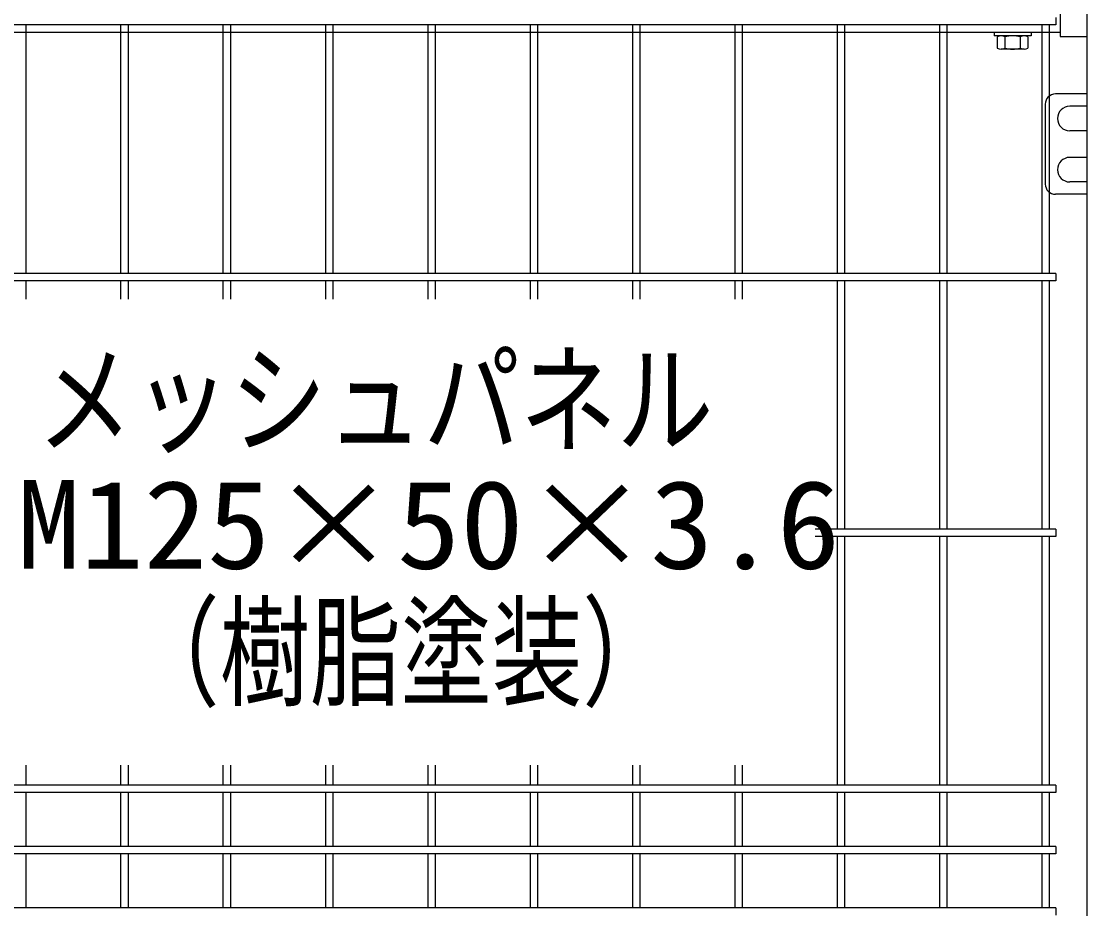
# Model space of a CAD drawing. Units: millimetres, scale not verified. Extents: x -4455 to 4455, y -3150 to 3150.
# Drawn here: x -2380 to -1859, y -374 to 60 of the extents above; entities that cross this region are included whole.
import ezdxf
from ezdxf.enums import TextEntityAlignment as Align

# ---------------------------------------------------------------- set-up
doc = ezdxf.new("R2010")
doc.units = ezdxf.units.MM
doc.header["$LTSCALE"] = 20
doc.linetypes.add('USER2', pattern=[0.375, 0.25, -0.125])
for name, color, linetype, lineweight in [('0-0_0', 3, 'USER2', 25), ('0-4_扉横枠', 7, 'Continuous', 25), ('0-7_扉縦枠', 7, 'Continuous', 25), ('0-8_丁番', 3, 'Continuous', 25), ('0-C_NER', 30, 'Continuous', 25)]:
    doc.layers.add(name, color=color, linetype=linetype, lineweight=lineweight)
doc.styles.add('ＭＳ ゴシック', font='')
doc.styles.get('ＭＳ ゴシック').set_extended_font_data('MS Gothic')

msp = doc.modelspace()

# ---------------------------------------------------------------- linework, layer by layer
at = {"layer": '0-4_扉横枠'}
for p, q in [((-1872.24, 87.21), (-1872.24, 52.31)), ((-1872.24, 54.26), (-2886.24, 54.26)), ((-1904.44, 54.26), (-1904.44, 52.66)), ((-1886.44, 52.66), (-1904.44, 52.66)), ((-1902.94, 52.1), (-1902.94, 46.71)), ((-1889.82, 52.66), (-1901.07, 52.66)), ((-1899.19, 52.1), (-1899.19, 46.71)), ((-1891.69, 52.1), (-1891.69, 46.71)), ((-1887.94, 52.1), (-1887.94, 46.71)), ((-1886.44, 54.26), (-1886.44, 52.66)), ((-1872.24, 52.31), (-1859.24, 52.31)), ((-1889.82, 46.16), (-1901.07, 46.16))]:
    msp.add_line(p, q, dxfattribs=at)
for centre, radius, start, end in [((-1901.07, 49.2), 3.46, 57.1328, 122.8672), ((-1895.44, 39.67), 12.99, 73.2214, 106.7786), ((-1889.82, 49.2), 3.46, 57.1328, 122.8672), ((-1901.07, 49.61), 3.46, 237.1328, 302.8672), ((-1895.44, 59.15), 12.99, 253.2214, 286.7787), ((-1889.82, 49.61), 3.46, 237.1328, 302.8672)]:
    msp.add_arc(centre, radius, start, end, dxfattribs=at)
at = {"layer": '0-7_扉縦枠'}
msp.add_line((-1859.24, 159.76), (-1859.24, -951.24), dxfattribs=at)
at = {"layer": '0-8_丁番'}
for p, q in [((-1859.24, 24.26), (-1874.5, 24.26)), ((-1879.5, 19.26), (-1879.5, -19.74)), ((-1859.24, 18.26), (-1867.5, 18.26)), ((-1859.24, 6.26), (-1867.5, 6.26)), ((-1859.24, -6.74), (-1867.5, -6.74)), ((-1859.24, -18.74), (-1867.5, -18.74)), ((-1859.24, -24.74), (-1874.5, -24.74))]:
    msp.add_line(p, q, dxfattribs=at)
for centre, radius, start, end in [((-1874.5, 19.26), 5, 90, 180), ((-1867.5, 12.26), 6, 90, 270), ((-1867.5, -12.74), 6, 90, 270), ((-1874.5, -19.74), 5, 180, 270)]:
    msp.add_arc(centre, radius, start, end, dxfattribs=at)
at = {"layer": '0-C_NER'}
for p, q in [((-1874.24, 57.96), (-2884.24, 57.96)), ((-2377.44, -63.44), (-2377.44, 57.96)), ((-2331.04, -63.44), (-2331.04, 57.96)), ((-2327.44, -63.44), (-2327.44, 57.96)), ((-2281.04, -63.44), (-2281.04, 57.96)), ((-2277.44, -63.44), (-2277.44, 57.96)), ((-2231.04, -63.44), (-2231.04, 57.96)), ((-2227.44, -63.44), (-2227.44, 57.96)), ((-2181.04, -63.44), (-2181.04, 57.96)), ((-2177.44, -63.44), (-2177.44, 57.96)), ((-2131.04, -63.44), (-2131.04, 57.96)), ((-2127.44, -63.44), (-2127.44, 57.96)), ((-2081.04, -63.44), (-2081.04, 57.96)), ((-2077.44, -63.44), (-2077.44, 57.96)), ((-2031.04, -63.44), (-2031.04, 57.96)), ((-2027.44, -63.44), (-2027.44, 57.96)), ((-1981.04, -63.44), (-1981.04, 57.96)), ((-1977.44, -63.44), (-1977.44, 57.96)), ((-1931.04, -63.44), (-1931.04, 57.96)), ((-1927.44, -63.44), (-1927.44, 57.96)), ((-1881.04, -63.44), (-1881.04, 57.96)), ((-1877.44, -63.44), (-1877.44, 57.96)), ((-1874.24, 61.56), (-1874.24, 57.96)), ((-1874.24, -63.44), (-2800.58, -63.44)), ((-1874.24, -67.04), (-2800.58, -67.04)), ((-2377.44, -76.02), (-2377.44, -67.04)), ((-2331.04, -76.02), (-2331.04, -67.04)), ((-2327.44, -76.02), (-2327.44, -67.04)), ((-2281.04, -76.02), (-2281.04, -67.04)), ((-2277.44, -76.02), (-2277.44, -67.04)), ((-2231.04, -76.02), (-2231.04, -67.04)), ((-2227.44, -76.02), (-2227.44, -67.04)), ((-2181.04, -76.02), (-2181.04, -67.04)), ((-2177.44, -76.02), (-2177.44, -67.04)), ((-2131.04, -76.02), (-2131.04, -67.04)), ((-2127.44, -76.02), (-2127.44, -67.04)), ((-2081.04, -76.02), (-2081.04, -67.04)), ((-2077.44, -76.02), (-2077.44, -67.04)), ((-2031.04, -76.02), (-2031.04, -67.04)), ((-2027.44, -76.02), (-2027.44, -67.04)), ((-1981.04, -188.44), (-1981.04, -67.04)), ((-1977.44, -188.44), (-1977.44, -67.04)), ((-1931.04, -188.44), (-1931.04, -67.04)), ((-1927.44, -188.44), (-1927.44, -67.04)), ((-1881.04, -188.44), (-1881.04, -67.04)), ((-1877.44, -188.44), (-1877.44, -67.04)), ((-1874.24, -63.44), (-1874.24, -67.04)), ((-1874.24, -188.44), (-1991.85, -188.44)), ((-1874.24, -192.04), (-1991.85, -192.04)), ((-1981.04, -313.44), (-1981.04, -192.04)), ((-1977.44, -313.44), (-1977.44, -192.04)), ((-1931.04, -313.44), (-1931.04, -192.04)), ((-1927.44, -313.44), (-1927.44, -192.04)), ((-1881.04, -313.44), (-1881.04, -192.04)), ((-1877.44, -313.44), (-1877.44, -192.04)), ((-1874.24, -188.44), (-1874.24, -192.04)), ((-2377.44, -313.44), (-2377.44, -303.77)), ((-2331.04, -313.44), (-2331.04, -303.77)), ((-2327.44, -313.44), (-2327.44, -303.77)), ((-2281.04, -313.44), (-2281.04, -303.77)), ((-2277.44, -313.44), (-2277.44, -303.77)), ((-2231.04, -313.44), (-2231.04, -303.77)), ((-2227.44, -313.44), (-2227.44, -303.77)), ((-2181.04, -313.44), (-2181.04, -303.77)), ((-2177.44, -313.44), (-2177.44, -303.77)), ((-2131.04, -313.44), (-2131.04, -303.77)), ((-2127.44, -313.44), (-2127.44, -303.77)), ((-2081.04, -313.44), (-2081.04, -303.77)), ((-2077.44, -313.44), (-2077.44, -303.77)), ((-2031.04, -313.44), (-2031.04, -303.77)), ((-2027.44, -313.44), (-2027.44, -303.77)), ((-1874.24, -317.04), (-2884.24, -317.04)), ((-2377.44, -343.44), (-2377.44, -317.04)), ((-2331.04, -343.44), (-2331.04, -317.04)), ((-2327.44, -343.44), (-2327.44, -317.04)), ((-2281.04, -343.44), (-2281.04, -317.04)), ((-2277.44, -343.44), (-2277.44, -317.04)), ((-2231.04, -343.44), (-2231.04, -317.04)), ((-2227.44, -343.44), (-2227.44, -317.04)), ((-2181.04, -343.44), (-2181.04, -317.04)), ((-2177.44, -343.44), (-2177.44, -317.04)), ((-2131.04, -343.44), (-2131.04, -317.04)), ((-2127.44, -343.44), (-2127.44, -317.04)), ((-2081.04, -343.44), (-2081.04, -317.04)), ((-2077.44, -343.44), (-2077.44, -317.04)), ((-2031.04, -343.44), (-2031.04, -317.04)), ((-2027.44, -343.44), (-2027.44, -317.04)), ((-1981.04, -343.44), (-1981.04, -317.04)), ((-1977.44, -343.44), (-1977.44, -317.04)), ((-1931.04, -343.44), (-1931.04, -317.04)), ((-1927.44, -343.44), (-1927.44, -317.04)), ((-1881.04, -343.44), (-1881.04, -317.04)), ((-1877.44, -343.44), (-1877.44, -317.04)), ((-1874.24, -313.44), (-1874.24, -317.04)), ((-1874.24, -343.44), (-1874.24, -347.04)), ((-1874.24, -347.04), (-2884.24, -347.04)), ((-2377.44, -373.44), (-2377.44, -347.04)), ((-2331.04, -373.44), (-2331.04, -347.04)), ((-2327.44, -373.44), (-2327.44, -347.04)), ((-2281.04, -373.44), (-2281.04, -347.04)), ((-2277.44, -373.44), (-2277.44, -347.04)), ((-2231.04, -373.44), (-2231.04, -347.04)), ((-2227.44, -373.44), (-2227.44, -347.04)), ((-2181.04, -373.44), (-2181.04, -347.04)), ((-2177.44, -373.44), (-2177.44, -347.04)), ((-2131.04, -373.44), (-2131.04, -347.04)), ((-2127.44, -373.44), (-2127.44, -347.04)), ((-2081.04, -373.44), (-2081.04, -347.04)), ((-2077.44, -373.44), (-2077.44, -347.04)), ((-2031.04, -373.44), (-2031.04, -347.04)), ((-2027.44, -373.44), (-2027.44, -347.04)), ((-1981.04, -373.44), (-1981.04, -347.04)), ((-1977.44, -373.44), (-1977.44, -347.04)), ((-1931.04, -373.44), (-1931.04, -347.04)), ((-1927.44, -373.44), (-1927.44, -347.04)), ((-1881.04, -373.44), (-1881.04, -347.04)), ((-1877.44, -373.44), (-1877.44, -347.04)), ((-1874.24, -373.44), (-1874.24, -377.04))]:
    msp.add_line(p, q, dxfattribs=at)
for points in [[(-1874.24, -313.44), (-2884.24, -313.44), (-2884.24, -317.04)], [(-1874.24, -343.44), (-2884.24, -343.44), (-2884.24, -347.04)], [(-1874.24, -373.44), (-2884.24, -373.44), (-2884.24, -377.04)]]:
    msp.add_lwpolyline(points, dxfattribs=at)

# ---------------------------------------------------------------- texts
at = {"layer": '0-0_0', "color": 4, "style": 'ＭＳ ゴシック'}
for s, width, p in [('メッシュパネル', 0.8, (-2372.33, -159.77)), ('M125×50×3.6', 1.05, (-2381.78, -220.72)), ('（樹脂塗装）', 0.75, (-2327.18, -283.16))]:
    msp.add_text(s, height=43.3, dxfattribs=dict(at, width=width)).set_placement(p, align=Align.BOTTOM_LEFT)

doc.saveas('drawing.dxf')
